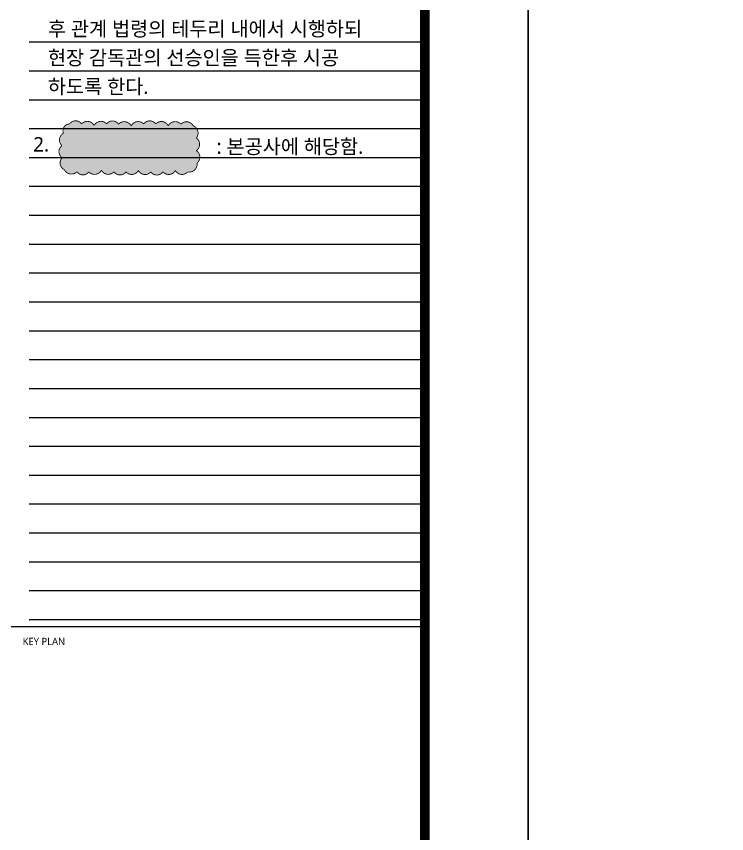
# Model space of a CAD drawing. Header units: millimetres. Extents: x 0 to 252300, y -45585 to -15885.
# Drawn here: x 204930 to 212312, y -32882 to -24391 of the extents above; entities that cross this region are included whole.
import ezdxf
from ezdxf.enums import TextEntityAlignment as Align

# ---------------------------------------------------------------- set-up
doc = ezdxf.new("R2010")
doc.units = ezdxf.units.MM
doc.header["$LTSCALE"] = 1000
doc.linetypes.add('CEN', pattern=[62, 60, -1, 0, -1])
for name, color, linetype in [('PLAN', 253, 'CEN'), ('SOL', 252, 'Continuous'), ('SYM', 3, 'Continuous'), ('XR-SHEET-SHT', 5, 'Continuous'), ('XREF', 7, 'CEN')]:
    doc.layers.add(name, color=color, linetype=linetype)
doc.styles.add('GHS', font='malgun.ttf')
doc.styles.add('XR-SHEET$0$XREF-Form$0$맑은고딕', font='malgun.ttf')

# ---------------------------------------------------------------- blocks, each defined once
blk = doc.blocks.new('XR-FORM-EE', base_point=(461, 408))
at = {"layer": 'Defpoints', "linetype": 'Continuous', "ltscale": 2}
for points in [[(147457, 83711), (163900, 83711)], [(147457, 82511), (163900, 82511)], [(147457, 81311), (163900, 81311)], [(147457, 80111), (163900, 80111)], [(147457, 78911), (163900, 78911)], [(147457, 77711), (163900, 77711)], [(147457, 76511), (163900, 76511)], [(147457, 75311), (163900, 75311)], [(147457, 74111), (163900, 74111)], [(147457, 72911), (163900, 72911)], [(147457, 71711), (163900, 71711)], [(147457, 70511), (163900, 70511)], [(147457, 69311), (163900, 69311)], [(147457, 68111), (163900, 68111)], [(147457, 66911), (163900, 66911)], [(147457, 65711), (163900, 65711)], [(147457, 64511), (163900, 64511)], [(147457, 63311), (163900, 63311)], [(147457, 62111), (163900, 62111)], [(147457, 60911), (163900, 60911)], [(147457, 59711), (163900, 59711)]]:
    blk.add_lwpolyline(points, dxfattribs=at)
at = {"layer": 'XR-SHEET-SHT', "color": 5}
blk.add_line((163900, 59400), (146700, 59400), dxfattribs=at)
blk.add_lwpolyline([(0, 118800), (168200, 118800), (168200, 0), (0, 0)], close=True, dxfattribs=at)
at = {"layer": 'XR-SHEET-SHT', "color": 5, "const_width": 400}
blk.add_lwpolyline([(9300, 114600), (163900, 114600), (163900, 4200), (9300, 4200)], close=True, dxfattribs=at)
at = {"layer": 'XR-SHEET-SHT', "color": 7, "style": 'XR-SHEET$0$XREF-Form$0$맑은고딕'}
blk.add_text('KEY PLAN', height=300, dxfattribs=at).set_placement((147180, 58800), align=Align.MIDDLE_LEFT)

msp = doc.modelspace()

# ---------------------------------------------------------------- hatches: boundary and pattern name
at = {"layer": 'SOL'}
msp.add_hatch(color=256, dxfattribs=at).paths.add_polyline_path([(205404.4, -25734.7, 0.520567), (205406.2, -25860.2, 0.520567), (205428.6, -25983.6, 0.520567), (205559.5, -26005.6, 0.520567), (205683.1, -26007, 0.520567), (205813.7, -25990, 0.520567), (205944.5, -26005.7, 0.520567), (206069, -26006.7, 0.520567), (206197.9, -25992.9, 0.520567), (206327, -26007.9, 0.520567), (206452.5, -26006.8, 0.520567), (206582.8, -25992.3, 0.520567), (206710.4, -26007.6, 0.520567), (206807.9, -25914.1, 0.520567), (206799.1, -25787.1, 0.520567), (206799.8, -25653.9, 0.520567), (206767.2, -25528.3, 0.520567), (206639.7, -25511.8, 0.520567), (206508.4, -25527.9, 0.520567), (206377.5, -25509.3, 0.520567), (206253.8, -25509.5, 0.520567), (206122.9, -25529.5, 0.520567), (205991.7, -25511.4, 0.520567), (205868.3, -25508.7, 0.520567), (205738.3, -25524.4, 0.520567), (205608, -25509, 0.520567), (205482.8, -25509.1, 0.520567), (205419, -25606.6, 0.520567)])

# ---------------------------------------------------------------- linework, layer by layer
at = {"layer": 'PLAN', "color": 2, "const_width": 9.03}
msp.add_lwpolyline([(205428.6, -25983.6, 0.520567), (205559.5, -26005.6, 0.520567), (205683.1, -26007, 0.520567), (205813.7, -25990, 0.520567), (205944.5, -26005.7, 0.520567), (206069, -26006.7, 0.520567), (206197.9, -25992.9, 0.520567), (206327, -26007.9, 0.520567), (206452.5, -26006.8, 0.520567), (206582.8, -25992.3, 0.520567), (206710.4, -26007.6, 0.520567), (206807.9, -25914.1, 0.520567), (206799.1, -25787.1, 0.520567), (206799.8, -25653.9, 0.520567), (206767.2, -25528.3, 0.520567), (206639.7, -25511.8, 0.520567), (206508.4, -25527.9, 0.520567), (206377.5, -25509.3, 0.520567), (206253.8, -25509.5, 0.520567), (206122.9, -25529.5, 0.520567), (205991.7, -25511.4, 0.520567), (205868.3, -25508.7, 0.520567), (205738.3, -25524.4, 0.520567), (205608, -25509, 0.520567), (205482.8, -25509.1, 0.520567), (205419, -25606.6, 0.520567), (205404.4, -25734.7, 0.520567), (205406.2, -25860.2, 0.520567)], format="xyb", close=True, dxfattribs=at)

# ---------------------------------------------------------------- block references
at = {"layer": 'XREF', "xscale": 0.25, "yscale": 0.25, "zscale": 0.25}
for p in [(168315.3, -45482.7), (210365.3, -45482.7)]:
    msp.add_blockref('XR-FORM-EE', p, dxfattribs=at)

# ---------------------------------------------------------------- texts
at = {"layer": 'SYM', "style": 'GHS'}
for s, p in [('   후 관계 법령의 테두리 내에서 시행하되', (205105.2, -24520.8)), ('   현장 감독관의 선승인을 득한후 시공', (205105.2, -24820.8)), ('   하도록 한다.', (205105.2, -25120.8)), ('2. ', (205105.2, -25720.8)), (': 본공사에 해당함.', (207010.7, -25743.9))]:
    msp.add_text(s, height=150, dxfattribs=at).set_placement(p, align=Align.MIDDLE_LEFT)

doc.saveas('drawing.dxf')
